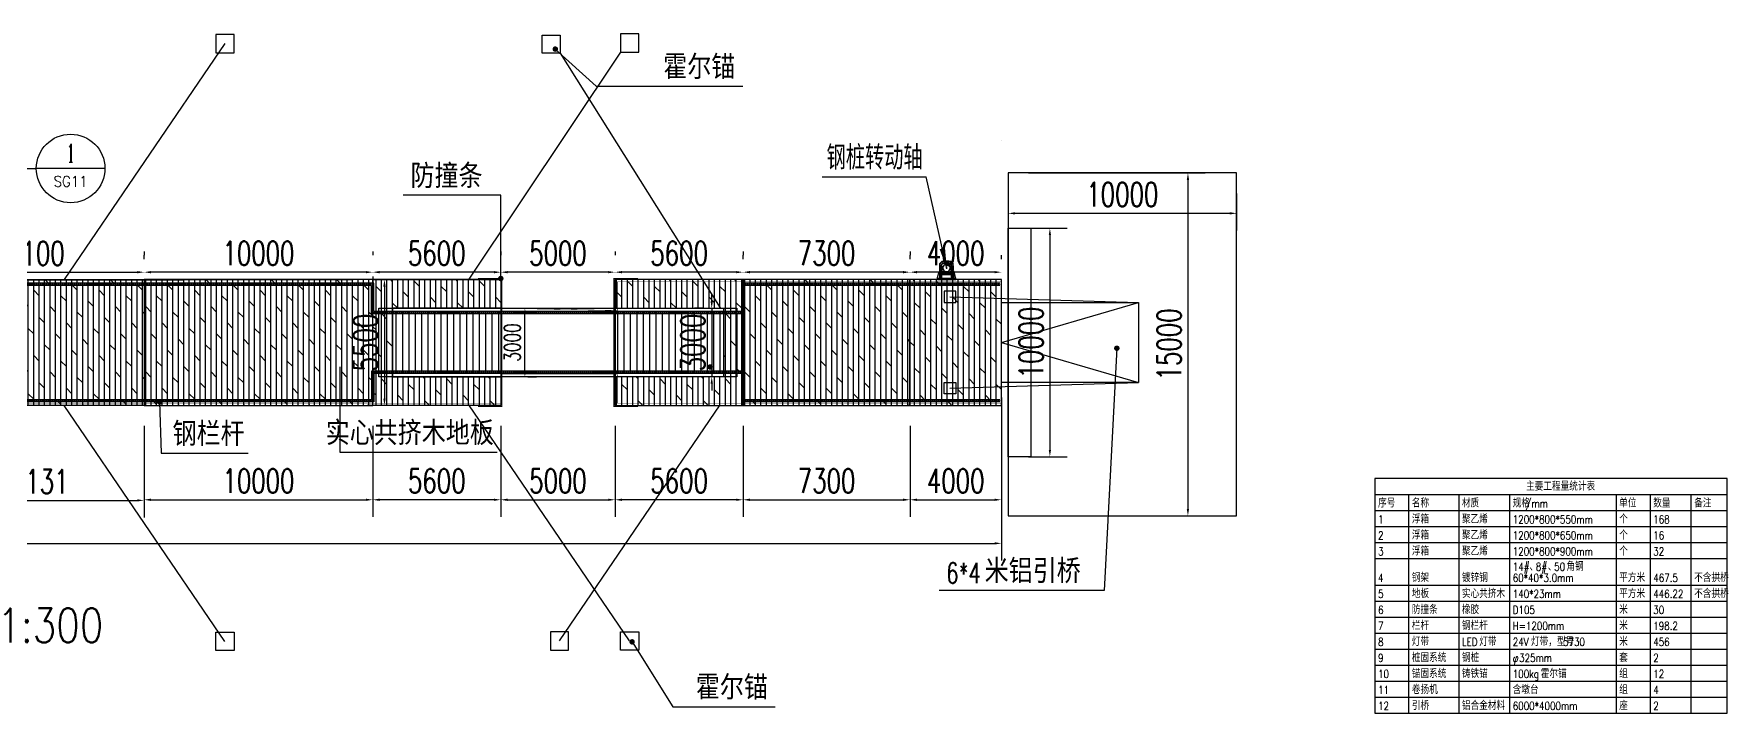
# Model space of a CAD drawing. Header units: millimetres. Extents: x -1471591 to 944464, y -468930 to 547002.
# Drawn here: x -921687 to -847620, y 97248 to 126961 of the extents above; entities that cross this region are included whole.
import ezdxf
from ezdxf.enums import TextEntityAlignment as Align

# ---------------------------------------------------------------- set-up
doc = ezdxf.new("R2010")
doc.units = ezdxf.units.MM
doc.header["$LTSCALE"] = 10
doc.header["$PDMODE"] = 35
for name, pattern in [('( Border )', [21, 6, -3, 6, -3, 0, -3]), ('-6_350_HOLE$0$DASH', [0.35, 0.25, -0.1]), ('CENTER2', [28.575, 19.05, -3.175, 3.175, -3.175]), ('DASHED2', [9.525, 6.35, -3.175])]:
    doc.linetypes.add(name, pattern=pattern)
for name, color, linetype in [('DIM_IDEN', 3, 'Continuous'), ('DIM_LEAD', 3, 'Continuous'), ('PUB_TAB', 7, 'Continuous'), ('PUB_TEXT', 7, 'Continuous'), ('W-_ANTICOLLISION防撞措施', 6, 'Continuous'), ('W-bridge approach引桥', 4, 'Continuous'), ('W-MOUNTING固定方式', 5, 'Continuous'), ('W-PLASTIC_RAILINGS塑木栏杆', 210, 'Continuous'), ('W-STEEL_FRAME钢架', 3, 'Continuous'), ('W-WOOD_FLOOR木地板', 30, 'Continuous')]:
    doc.layers.add(name, color=color, linetype=linetype)
doc.styles.add('_TCH_DIM', font='SIMPLEX.shx', dxfattribs={"bigfont": 'hztxt.shx'})
doc.styles.add('_TCH_LABEL', font='COMPLEX', dxfattribs={"bigfont": 'GBCBIG'})
doc.styles.get("Standard").update_dxf_attribs({"font": 'simplex.shx', "width": 0.8, "bigfont": 'hztxt.shx'})
doc.styles.add('STANDARD_T3', font='simplex.shx', dxfattribs={"width": 0.7, "bigfont": 'hztxt.shx'})
doc.dimstyles.new('W&&200', dxfattribs={"dimtxt": 700, "dimasz": 200, "dimexe": 500, "dimexo": 600, "dimgap": 200, "dimtad": 1, "dimdec": 0, "dimzin": 0, "dimdsep": 46, "dimtxsty": 'STANDARD_T3', "dimcen": 0.09, "dimclrd": 1, "dimclre": 1, "dimclrt": 7, "dimazin": 2, "dimtfac": 1, "dimtdec": 0, "dimtix": 1, "dimtmove": 2, "dimatfit": 3, "dimfxl": 0, "dimtolj": 1, "dimtzin": 0, "dimarcsym": 0})
doc.dimstyles.new('W&&300', dxfattribs={"dimtxt": 1050, "dimasz": 300, "dimexe": 750, "dimexo": 900, "dimgap": 300, "dimtad": 1, "dimdec": 0, "dimzin": 0, "dimdsep": 46, "dimtxsty": 'STANDARD_T3', "dimcen": 0.09, "dimclrd": 1, "dimclre": 1, "dimclrt": 7, "dimazin": 2, "dimtfac": 1, "dimtdec": 0, "dimtix": 1, "dimtmove": 2, "dimatfit": 3, "dimfxl": 0, "dimtolj": 1, "dimtzin": 0, "dimarcsym": 0})

# ---------------------------------------------------------------- blocks, each defined once
blk = doc.blocks.new('YQ')
at = {"layer": 'W-bridge approach引桥'}
for q in [(6000, 1750), (6000, -1750)]:
    blk.add_line((0, 0), q, dxfattribs=at)
blk.add_lwpolyline([(0, 1750), (6000, 1750), (6000, -1750), (0, -1750)], close=True, dxfattribs=at)
at = {"layer": 'W-MOUNTING固定方式'}
for p, q in [((-2250, 2000), (6000, 1750)), ((-2250, -2000), (6000, -1750))]:
    blk.add_line(p, q, dxfattribs=at)
for points in [[(-2000, 2250), (-2500, 2250), (-2500, 1750), (-2000, 1750)], [(-2000, -2250), (-2500, -2250), (-2500, -1750), (-2000, -1750)]]:
    blk.add_lwpolyline(points, close=True, dxfattribs=at)
blk = doc.blocks.new('*D30')
at = {"layer": 'Defpoints', "color": 0, "transparency": 16777216}
for p in [(-879363, 111960), (-974363, 110710), (-879363, 104674)]:
    blk.add_point(p, dxfattribs=at)
at = {"layer": 'W-STEEL_FRAME钢架', "color": 1, "lineweight": -2, "transparency": 16777216}
for p, q in [((-879363, 111060), (-879363, 103924)), ((-974363, 109810), (-974363, 103924)), ((-974063, 104674), (-879663, 104674))]:
    blk.add_line(p, q, dxfattribs=at)
at = {"layer": 'W-STEEL_FRAME钢架', "color": 1, "transparency": 16777216}
for points in [[(-974063, 104724), (-974063, 104624), (-974363, 104674)], [(-879663, 104724), (-879663, 104624), (-879363, 104674)]]:
    blk.add_solid(points, dxfattribs=at)
at = {"layer": 'W-STEEL_FRAME钢架', "color": 7, "transparency": 16777216, "insert": (-926863, 105499), "char_height": 1050, "attachment_point": 5, "style": 'STANDARD_T3'}
blk.add_mtext('\\A1;95000', dxfattribs=at)
blk = doc.blocks.new('*D1472')
at = {"layer": 'Defpoints', "color": 0, "transparency": 16777216}
for p in [(-901263, 116210), (-906351, 110710), (-901263, 110710)]:
    blk.add_point(p, dxfattribs=at)
at = {"layer": 'W-STEEL_FRAME钢架', "color": 1, "lineweight": -2, "transparency": 16777216}
for p, q in [((-902163, 116210), (-907101, 116210)), ((-906351, 115910), (-906351, 111010)), ((-902163, 110710), (-907101, 110710))]:
    blk.add_line(p, q, dxfattribs=at)
at = {"layer": 'W-STEEL_FRAME钢架', "color": 1, "transparency": 16777216}
for points in [[(-906401, 115910), (-906301, 115910), (-906351, 116210)], [(-906401, 111010), (-906301, 111010), (-906351, 110710)]]:
    blk.add_solid(points, dxfattribs=at)
at = {"layer": 'W-STEEL_FRAME钢架', "color": 7, "transparency": 16777216, "insert": (-907176, 113460), "char_height": 1050, "attachment_point": 5, "rotation": 90, "style": 'STANDARD_T3'}
blk.add_mtext('\\A1;5500', dxfattribs=at)
blk = doc.blocks.new('*D1473')
at = {"layer": 'Defpoints', "color": 0, "transparency": 16777216}
for p in [(-900680, 114960), (-900208, 114960), (-900680, 111960)]:
    blk.add_point(p, dxfattribs=at)
at = {"layer": 'W-STEEL_FRAME钢架', "color": 1, "lineweight": -2, "transparency": 16777216}
for p, q in [((-900080, 114960), (-899708, 114960)), ((-900208, 112160), (-900208, 114760)), ((-900080, 111960), (-899708, 111960))]:
    blk.add_line(p, q, dxfattribs=at)
at = {"layer": 'W-STEEL_FRAME钢架', "color": 1, "transparency": 16777216}
for points in [[(-900242, 114760), (-900175, 114760), (-900208, 114960)], [(-900242, 112160), (-900175, 112160), (-900208, 111960)]]:
    blk.add_solid(points, dxfattribs=at)
at = {"layer": 'W-STEEL_FRAME钢架', "color": 7, "transparency": 16777216, "insert": (-900758, 113460), "char_height": 700, "attachment_point": 5, "rotation": 90, "style": 'STANDARD_T3'}
blk.add_mtext('\\A1;3000', dxfattribs=at)
blk = doc.blocks.new('*U26')
at = {"layer": 'W-WOOD_FLOOR木地板'}
blk.add_line((0, 1350), (0, -1350), dxfattribs=at)
blk = doc.blocks.new('*U27')
at = {"color": 0, "linetype": 'ByBlock', "lineweight": -2}
for p in [(-4480, 0), (-4200, 0), (-3920, 0), (-3640, 0), (-3360, 0), (-3080, 0), (-2800, 0), (-2520, 0), (-2240, 0), (-1960, 0), (-1680, 0), (-1400, 0), (-1120, 0), (-840, 0), (-560, 0), (-280, 0), (0, 0)]:
    blk.add_blockref('*U26', p, dxfattribs=at)
blk = doc.blocks.new('*U28')
at = {"layer": 'W-WOOD_FLOOR木地板'}
blk.add_line((0, 1350), (0, -1350), dxfattribs=at)
blk = doc.blocks.new('*U29')
at = {"color": 0, "linetype": 'ByBlock', "lineweight": -2}
for p in [(-4480, 0), (-4200, 0), (-3920, 0), (-3640, 0), (-3360, 0), (-3080, 0), (-2800, 0), (-2520, 0), (-2240, 0), (-1960, 0), (-1680, 0), (-1400, 0), (-1120, 0), (-840, 0), (-560, 0), (-280, 0), (0, 0)]:
    blk.add_blockref('*U28', p, dxfattribs=at)
blk = doc.blocks.new('*D1481')
at = {"layer": 'Defpoints', "color": 0, "transparency": 16777216}
for p in [(-883363, 116537), (-883363, 116210), (-879363, 116210)]:
    blk.add_point(p, dxfattribs=at)
at = {"layer": 'W-STEEL_FRAME钢架', "color": 1, "lineweight": -2, "transparency": 16777216}
for p, q in [((-883363, 117110), (-883363, 117287)), ((-879363, 117110), (-879363, 117287)), ((-879663, 116537), (-883063, 116537))]:
    blk.add_line(p, q, dxfattribs=at)
at = {"layer": 'W-STEEL_FRAME钢架', "color": 1, "transparency": 16777216}
for points in [[(-883063, 116587), (-883063, 116487), (-883363, 116537)], [(-879663, 116587), (-879663, 116487), (-879363, 116537)]]:
    blk.add_solid(points, dxfattribs=at)
at = {"layer": 'W-STEEL_FRAME钢架', "color": 7, "transparency": 16777216, "insert": (-881363, 117362), "char_height": 1050, "attachment_point": 5, "style": 'STANDARD_T3'}
blk.add_mtext('\\A1;4000', dxfattribs=at)
blk = doc.blocks.new('*D1474')
at = {"layer": 'Defpoints', "color": 0, "transparency": 16777216}
for p in [(-896263, 116537), (-896263, 116537), (-890663, 116210)]:
    blk.add_point(p, dxfattribs=at)
at = {"layer": 'W-STEEL_FRAME钢架', "color": 1, "lineweight": -2, "transparency": 16777216}
for p, q in [((-896263, 117437), (-896263, 117287)), ((-890663, 117110), (-890663, 117287)), ((-890963, 116537), (-895963, 116537))]:
    blk.add_line(p, q, dxfattribs=at)
at = {"layer": 'W-STEEL_FRAME钢架', "color": 1, "transparency": 16777216}
for points in [[(-895963, 116587), (-895963, 116487), (-896263, 116537)], [(-890963, 116587), (-890963, 116487), (-890663, 116537)]]:
    blk.add_solid(points, dxfattribs=at)
at = {"layer": 'W-STEEL_FRAME钢架', "color": 7, "transparency": 16777216, "insert": (-893463, 117362), "char_height": 1050, "attachment_point": 5, "style": 'STANDARD_T3'}
blk.add_mtext('\\A1;5600', dxfattribs=at)
blk = doc.blocks.new('*D1475')
at = {"layer": 'Defpoints', "color": 0, "transparency": 16777216}
for p in [(-901263, 116537), (-901263, 116537), (-896263, 116537)]:
    blk.add_point(p, dxfattribs=at)
at = {"layer": 'W-STEEL_FRAME钢架', "color": 1, "lineweight": -2, "transparency": 16777216}
for p, q in [((-901263, 117437), (-901263, 117287)), ((-896263, 117437), (-896263, 117287)), ((-896563, 116537), (-900963, 116537))]:
    blk.add_line(p, q, dxfattribs=at)
at = {"layer": 'W-STEEL_FRAME钢架', "color": 1, "transparency": 16777216}
for points in [[(-900963, 116587), (-900963, 116487), (-901263, 116537)], [(-896563, 116587), (-896563, 116487), (-896263, 116537)]]:
    blk.add_solid(points, dxfattribs=at)
at = {"layer": 'W-STEEL_FRAME钢架', "color": 7, "transparency": 16777216, "insert": (-898763, 117362), "char_height": 1050, "attachment_point": 5, "style": 'STANDARD_T3'}
blk.add_mtext('\\A1;5000', dxfattribs=at)
blk = doc.blocks.new('*D1476')
at = {"layer": 'Defpoints', "color": 0, "transparency": 16777216}
for p in [(-906863, 116537), (-906863, 116537), (-901263, 116537)]:
    blk.add_point(p, dxfattribs=at)
at = {"layer": 'W-STEEL_FRAME钢架', "color": 1, "lineweight": -2, "transparency": 16777216}
for p, q in [((-906863, 117437), (-906863, 117287)), ((-901263, 117437), (-901263, 117287)), ((-901563, 116537), (-906563, 116537))]:
    blk.add_line(p, q, dxfattribs=at)
at = {"layer": 'W-STEEL_FRAME钢架', "color": 1, "transparency": 16777216}
for points in [[(-906563, 116587), (-906563, 116487), (-906863, 116537)], [(-901563, 116587), (-901563, 116487), (-901263, 116537)]]:
    blk.add_solid(points, dxfattribs=at)
at = {"layer": 'W-STEEL_FRAME钢架', "color": 7, "transparency": 16777216, "insert": (-904063, 117362), "char_height": 1050, "attachment_point": 5, "style": 'STANDARD_T3'}
blk.add_mtext('\\A1;5600', dxfattribs=at)
blk = doc.blocks.new('*D1468')
at = {"layer": 'Defpoints', "color": 0, "transparency": 16777216}
for p in [(-890663, 116537), (-890663, 116537), (-883363, 116537)]:
    blk.add_point(p, dxfattribs=at)
at = {"layer": 'W-STEEL_FRAME钢架', "color": 1, "lineweight": -2, "transparency": 16777216}
for p, q in [((-890663, 117437), (-890663, 117287)), ((-883363, 117437), (-883363, 117287)), ((-883663, 116537), (-890363, 116537))]:
    blk.add_line(p, q, dxfattribs=at)
at = {"layer": 'W-STEEL_FRAME钢架', "color": 1, "transparency": 16777216}
for points in [[(-890363, 116587), (-890363, 116487), (-890663, 116537)], [(-883663, 116587), (-883663, 116487), (-883363, 116537)]]:
    blk.add_solid(points, dxfattribs=at)
at = {"layer": 'W-STEEL_FRAME钢架', "color": 7, "transparency": 16777216, "insert": (-887013, 117362), "char_height": 1050, "attachment_point": 5, "style": 'STANDARD_T3'}
blk.add_mtext('\\A1;7300', dxfattribs=at)
blk = doc.blocks.new('*D35')
at = {"layer": 'Defpoints', "color": 0, "transparency": 16777216}
for p in [(-906863, 117252), (-916863, 116537), (-916863, 116537)]:
    blk.add_point(p, dxfattribs=at)
at = {"layer": 'W-STEEL_FRAME钢架', "color": 1, "lineweight": -2, "transparency": 16777216}
for p, q in [((-916863, 117437), (-916863, 117287)), ((-907163, 116537), (-916563, 116537)), ((-906863, 116352), (-906863, 115787))]:
    blk.add_line(p, q, dxfattribs=at)
at = {"layer": 'W-STEEL_FRAME钢架', "color": 1, "transparency": 16777216}
for points in [[(-916563, 116587), (-916563, 116487), (-916863, 116537)], [(-907163, 116587), (-907163, 116487), (-906863, 116537)]]:
    blk.add_solid(points, dxfattribs=at)
at = {"layer": 'W-STEEL_FRAME钢架', "color": 7, "transparency": 16777216, "insert": (-911863, 117362), "char_height": 1050, "attachment_point": 5, "style": 'STANDARD_T3'}
blk.add_mtext('\\A1;10000', dxfattribs=at)
blk = doc.blocks.new('*D1477')
at = {"layer": 'Defpoints', "color": 0, "transparency": 16777216}
for p in [(-891527, 114960), (-892036, 111960), (-891527, 111960)]:
    blk.add_point(p, dxfattribs=at)
at = {"layer": 'W-STEEL_FRAME钢架', "color": 1, "lineweight": -2, "transparency": 16777216}
for p, q in [((-892036, 115260), (-892036, 115560)), ((-892427, 114960), (-892786, 114960)), ((-892036, 114960), (-892036, 111960)), ((-892427, 111960), (-892786, 111960)), ((-892036, 111660), (-892036, 111360))]:
    blk.add_line(p, q, dxfattribs=at)
at = {"layer": 'W-STEEL_FRAME钢架', "color": 1, "transparency": 16777216}
for points in [[(-892086, 115260), (-891986, 115260), (-892036, 114960)], [(-892086, 111660), (-891986, 111660), (-892036, 111960)]]:
    blk.add_solid(points, dxfattribs=at)
at = {"layer": 'W-STEEL_FRAME钢架', "color": 7, "transparency": 16777216, "insert": (-892861, 113460), "char_height": 1050, "attachment_point": 5, "rotation": 90, "style": 'STANDARD_T3'}
blk.add_mtext('\\A1;3000', dxfattribs=at)
blk = doc.blocks.new('*D1471')
at = {"layer": 'Defpoints', "color": 0, "transparency": 16777216}
for p in [(-916863, 110661), (-906863, 110710), (-906863, 106581)]:
    blk.add_point(p, dxfattribs=at)
at = {"layer": 'W-STEEL_FRAME钢架', "color": 1, "lineweight": -2, "transparency": 16777216}
for p, q in [((-916863, 109761), (-916863, 105831)), ((-906863, 109810), (-906863, 105831)), ((-916563, 106581), (-907163, 106581))]:
    blk.add_line(p, q, dxfattribs=at)
at = {"layer": 'W-STEEL_FRAME钢架', "color": 1, "transparency": 16777216}
for points in [[(-916563, 106631), (-916563, 106531), (-916863, 106581)], [(-907163, 106631), (-907163, 106531), (-906863, 106581)]]:
    blk.add_solid(points, dxfattribs=at)
at = {"layer": 'W-STEEL_FRAME钢架', "color": 7, "transparency": 16777216, "insert": (-911863, 107406), "char_height": 1050, "attachment_point": 5, "style": 'STANDARD_T3'}
blk.add_mtext('\\A1;10000', dxfattribs=at)
blk = doc.blocks.new('*D1469')
at = {"layer": 'Defpoints', "color": 0, "transparency": 16777216}
for p in [(-890663, 110710), (-883363, 110710), (-883363, 106581)]:
    blk.add_point(p, dxfattribs=at)
at = {"layer": 'W-STEEL_FRAME钢架', "color": 1, "lineweight": -2, "transparency": 16777216}
for p, q in [((-890663, 109810), (-890663, 105831)), ((-883363, 109810), (-883363, 105831)), ((-890363, 106581), (-883663, 106581))]:
    blk.add_line(p, q, dxfattribs=at)
at = {"layer": 'W-STEEL_FRAME钢架', "color": 1, "transparency": 16777216}
for points in [[(-890363, 106631), (-890363, 106531), (-890663, 106581)], [(-883663, 106631), (-883663, 106531), (-883363, 106581)]]:
    blk.add_solid(points, dxfattribs=at)
at = {"layer": 'W-STEEL_FRAME钢架', "color": 7, "transparency": 16777216, "insert": (-887013, 107406), "char_height": 1050, "attachment_point": 5, "style": 'STANDARD_T3'}
blk.add_mtext('\\A1;7300', dxfattribs=at)
blk = doc.blocks.new('*D1470')
at = {"layer": 'Defpoints', "color": 0, "transparency": 16777216}
for p in [(-896263, 110710), (-890663, 110710), (-896263, 106581)]:
    blk.add_point(p, dxfattribs=at)
at = {"layer": 'W-STEEL_FRAME钢架', "color": 1, "lineweight": -2, "transparency": 16777216}
for p, q in [((-896263, 109810), (-896263, 105831)), ((-890663, 109810), (-890663, 105831)), ((-890963, 106581), (-895963, 106581))]:
    blk.add_line(p, q, dxfattribs=at)
at = {"layer": 'W-STEEL_FRAME钢架', "color": 1, "transparency": 16777216}
for points in [[(-895963, 106631), (-895963, 106531), (-896263, 106581)], [(-890963, 106631), (-890963, 106531), (-890663, 106581)]]:
    blk.add_solid(points, dxfattribs=at)
at = {"layer": 'W-STEEL_FRAME钢架', "color": 7, "transparency": 16777216, "insert": (-893463, 107406), "char_height": 1050, "attachment_point": 5, "style": 'STANDARD_T3'}
blk.add_mtext('\\A1;5600', dxfattribs=at)
blk = doc.blocks.new('*D1480')
at = {"layer": 'Defpoints', "color": 0, "transparency": 16777216}
for p in [(-906863, 110710), (-901263, 110710), (-906863, 106581)]:
    blk.add_point(p, dxfattribs=at)
at = {"layer": 'W-STEEL_FRAME钢架', "color": 1, "lineweight": -2, "transparency": 16777216}
for p, q in [((-906863, 109810), (-906863, 105831)), ((-901263, 109810), (-901263, 105831)), ((-901563, 106581), (-906563, 106581))]:
    blk.add_line(p, q, dxfattribs=at)
at = {"layer": 'W-STEEL_FRAME钢架', "color": 1, "transparency": 16777216}
for points in [[(-906563, 106631), (-906563, 106531), (-906863, 106581)], [(-901563, 106631), (-901563, 106531), (-901263, 106581)]]:
    blk.add_solid(points, dxfattribs=at)
at = {"layer": 'W-STEEL_FRAME钢架', "color": 7, "transparency": 16777216, "insert": (-904063, 107406), "char_height": 1050, "attachment_point": 5, "style": 'STANDARD_T3'}
blk.add_mtext('\\A1;5600', dxfattribs=at)
blk = doc.blocks.new('*D1478')
at = {"layer": 'Defpoints', "color": 0, "transparency": 16777216}
for p in [(-901263, 110710), (-896263, 110710), (-896263, 106581)]:
    blk.add_point(p, dxfattribs=at)
at = {"layer": 'W-STEEL_FRAME钢架', "color": 1, "lineweight": -2, "transparency": 16777216}
for p, q in [((-901263, 109810), (-901263, 105831)), ((-896263, 109810), (-896263, 105831)), ((-900963, 106581), (-896563, 106581))]:
    blk.add_line(p, q, dxfattribs=at)
at = {"layer": 'W-STEEL_FRAME钢架', "color": 1, "transparency": 16777216}
for points in [[(-900963, 106631), (-900963, 106531), (-901263, 106581)], [(-896563, 106631), (-896563, 106531), (-896263, 106581)]]:
    blk.add_solid(points, dxfattribs=at)
at = {"layer": 'W-STEEL_FRAME钢架', "color": 7, "transparency": 16777216, "insert": (-898763, 107406), "char_height": 1050, "attachment_point": 5, "style": 'STANDARD_T3'}
blk.add_mtext('\\A1;5000', dxfattribs=at)
blk = doc.blocks.new('*D1479')
at = {"layer": 'Defpoints', "color": 0, "transparency": 16777216}
for p in [(-883363, 110710), (-879363, 110710), (-879363, 106581)]:
    blk.add_point(p, dxfattribs=at)
at = {"layer": 'W-STEEL_FRAME钢架', "color": 1, "lineweight": -2, "transparency": 16777216}
for p, q in [((-883363, 109810), (-883363, 105831)), ((-879363, 109810), (-879363, 105831)), ((-883063, 106581), (-879663, 106581))]:
    blk.add_line(p, q, dxfattribs=at)
at = {"layer": 'W-STEEL_FRAME钢架', "color": 1, "transparency": 16777216}
for points in [[(-883063, 106631), (-883063, 106531), (-883363, 106581)], [(-879663, 106631), (-879663, 106531), (-879363, 106581)]]:
    blk.add_solid(points, dxfattribs=at)
at = {"layer": 'W-STEEL_FRAME钢架', "color": 7, "transparency": 16777216, "insert": (-881363, 107406), "char_height": 1050, "attachment_point": 5, "style": 'STANDARD_T3'}
blk.add_mtext('\\A1;4000', dxfattribs=at)
blk = doc.blocks.new('*D809')
at = {"color": 1, "lineweight": -2, "transparency": 16777216}
for p, q in [((-879074, 119976), (-879074, 118360)), ((-869074, 119976), (-869074, 118360)), ((-869374, 119110), (-878774, 119110))]:
    blk.add_line(p, q, dxfattribs=at)
at = {"color": 1, "transparency": 16777216}
for points in [[(-878774, 119160), (-878774, 119060), (-879074, 119110)], [(-869374, 119160), (-869374, 119060), (-869074, 119110)]]:
    blk.add_solid(points, dxfattribs=at)
at = {"layer": 'Defpoints', "color": 0, "transparency": 16777216}
for p in [(-879074, 120876), (-869074, 120876), (-879074, 119110)]:
    blk.add_point(p, dxfattribs=at)
at = {"color": 7, "transparency": 16777216, "insert": (-874074, 119935), "char_height": 1050, "attachment_point": 5, "style": 'STANDARD_T3'}
blk.add_mtext('\\A1;10000', dxfattribs=at)
blk = doc.blocks.new('*D1482')
at = {"color": 1, "lineweight": -2, "transparency": 16777216}
for p, q in [((-878174, 120876), (-870456, 120876)), ((-871206, 120576), (-871206, 106176)), ((-878174, 105876), (-870456, 105876))]:
    blk.add_line(p, q, dxfattribs=at)
at = {"color": 1, "transparency": 16777216}
for points in [[(-871256, 120576), (-871156, 120576), (-871206, 120876)], [(-871256, 106176), (-871156, 106176), (-871206, 105876)]]:
    blk.add_solid(points, dxfattribs=at)
at = {"layer": 'Defpoints', "color": 0, "transparency": 16777216}
for p in [(-879074, 120876), (-879074, 105876), (-871206, 105876)]:
    blk.add_point(p, dxfattribs=at)
at = {"color": 7, "transparency": 16777216, "insert": (-872031, 113376), "char_height": 1050, "attachment_point": 5, "rotation": 90, "style": 'STANDARD_T3'}
blk.add_mtext('\\A1;15000', dxfattribs=at)
blk = doc.blocks.new('*D810')
at = {"layer": 'Defpoints', "color": 0, "transparency": 16777216}
for p in [(-879074, 118460), (-879074, 108460), (-877244, 108460)]:
    blk.add_point(p, dxfattribs=at)
at = {"layer": 'W-STEEL_FRAME钢架', "color": 1, "lineweight": -2, "transparency": 16777216}
for p, q in [((-878174, 118460), (-876494, 118460)), ((-877244, 118160), (-877244, 108760)), ((-878174, 108460), (-876494, 108460))]:
    blk.add_line(p, q, dxfattribs=at)
at = {"layer": 'W-STEEL_FRAME钢架', "color": 1, "transparency": 16777216}
for points in [[(-877294, 118160), (-877194, 118160), (-877244, 118460)], [(-877294, 108760), (-877194, 108760), (-877244, 108460)]]:
    blk.add_solid(points, dxfattribs=at)
at = {"layer": 'W-STEEL_FRAME钢架', "color": 7, "transparency": 16777216, "insert": (-878069, 113460), "char_height": 1050, "attachment_point": 5, "rotation": 90, "style": 'STANDARD_T3'}
blk.add_mtext('\\A1;10000', dxfattribs=at)
blk = doc.blocks.new('*U1963')
blk.add_lwpolyline([(-12, 0), (-12, 2.5), (12, 2.5), (12, 0)], close=True)
blk = doc.blocks.new('*U1964')
at = {"color": 8, "linetype": 'Continuous', "lineweight": 15}
for p, q in [((-1, 2), (-2, 1)), ((0, 1), (0, -1)), ((-1, -2), (-2, -1))]:
    blk.add_line(p, q, dxfattribs=at)
at = {"color": 7, "linetype": 'Continuous', "lineweight": 15}
for p, q in [((16, 1), (0, 1)), ((0, 0), (19, 0)), ((16, 1), (16, 0)), ((19, -1), (19, 0)), ((0, -1), (19, -1))]:
    blk.add_line(p, q, dxfattribs=at)
for centre, radius, start, end in [((-3, 0), 2.9, 41.31782, 318.68218), ((-3, 0), 1.45, 41.31782, 318.68218), ((0, 3), 2.82, 221.31782, 270), ((0, -3), 2.82, 90, 138.68218), ((0, 3), 1.37, 221.31782, 270), ((0, -3), 1.37, 90, 138.68218)]:
    blk.add_arc(centre, radius, start, end, dxfattribs=at)
blk = doc.blocks.new('无头销轴_B型_D12X150')
at = {"color": 0}
for p, q in [((-72, 6), (-72, -6)), ((72, 6), (72, -6))]:
    blk.add_line(p, q, dxfattribs=at)
blk.add_lwpolyline([(-75, 4), (-75, -4), (-72, -6), (72, -6), (75, -4), (75, 4), (72, 6), (-72, 6)], close=True, dxfattribs=at)
for centre in [(-70, 0), (70, 0)]:
    blk.add_circle(centre, 1.6, dxfattribs=at)
blk = doc.blocks.new('A$C1EDE4923')
at = {"color": 3, "linetype": 'CENTER2', "ltscale": 0.5}
for p, q in [((-284, 80), (-260, 80)), ((-272, 68), (-272, 92)), ((-235, 120), (-254, 120)), ((-146, 120), (-127, 120)), ((-97, 80), (-121, 80)), ((-109, 68), (-109, 92))]:
    blk.add_line(p, q, dxfattribs=at)
at = {"linetype": 'DASHED2'}
for p, q in [((-240, 126), (-249, 126)), ((-240, 113), (-249, 113)), ((-235, 126), (-145, 126)), ((-235, 113), (-145, 113)), ((-141, 126), (-132, 126)), ((-141, 113), (-132, 113))]:
    blk.add_line(p, q, dxfattribs=at)
at = {"color": 3, "linetype": 'CENTER2'}
blk.add_line((-241, 120), (-140, 120), dxfattribs=at)
for p, q in [((-232, 80), (-232, 160)), ((-148, 80), (-148, 160))]:
    blk.add_line(p, q)
for points in [[(-94, 40), (-94, 120), (-287, 120), (-287, 40)], [(-249, 142), (-240, 142), (-240, 40), (-249, 40)], [(-232, 160), (-148, 160), (-145, 157), (-145, 83), (-148, 80), (-232, 80), (-235, 83), (-235, 157)], [(-132, 142), (-141, 142), (-141, 40), (-132, 40)]]:
    blk.add_lwpolyline(points, close=True)
for centre in [(-272, 80), (-109, 80)]:
    blk.add_circle(centre, 7)
at = {"xscale": -1}
for name, p, rotation in [('无头销轴_B型_D12X150', (-190, 120), 180), ('*U1964', (-260, 114), 270), ('*U1963', (-249, 120), 90), ('*U1963', (-237, 120), 90)]:
    blk.add_blockref(name, p, dxfattribs=dict(at, rotation=rotation))
for name, p, rotation in [('*U1963', (-143, 120), 270), ('*U1963', (-132, 120), 270), ('*U1964', (-121, 114), 90)]:
    blk.add_blockref(name, p, dxfattribs=dict(rotation=rotation))
blk = doc.blocks.new('$matou$00000105')
for p, q in [((-293, -299, 0), (-293, 301, 0)), ((-192, 401, 0), (-293, 301, 0)), ((-213, -232, 0), (-213, 268, 0)), ((192, 401, 0), (-192, 401, 0)), ((159, 321, 0), (-159, 321, 0)), ((-30, 109, 0), (30, 109, 0)), ((-30, 109, 0), (30, 109, 0)), ((0, 139, 0), (0, 79, 0)), ((0, 139, 0), (0, 79, 0)), ((192, 401, 0), (292, 301, 0)), ((212, -299, 0), (212, 268, 0)), ((292, -299, 0), (292, 301, 0)), ((-221, -41, 0), (-308, -41, 0)), ((-262, -85, 0), (-262, -137, 0)), ((-262, -257, 0), (-262, -205, 0)), ((-244, -137, 0), (-244, -85, 0)), ((-244, -205, 0), (-244, -257, 0)), ((-221, -41, 0), (-221, -351, 0)), ((220, -41, 0), (220, -351, 0)), ((220, -41, 0), (307, -41, 0)), ((243, -137, 0), (243, -85, 0)), ((243, -205, 0), (243, -257, 0)), ((261, -85, 0), (261, -137, 0)), ((261, -257, 0), (261, -205, 0)), ((307, -41, 0), (307, -351, 0))]:
    blk.add_line(p, q)
at = {"lineweight": 5}
for p, q in [((-293, 301, 0), (-213, 268, 0)), ((-213, 268, 0), (-159, 321, 0)), ((-192, 401, 0), (-159, 321, 0)), ((192, 401, 0), (159, 321, 0)), ((212, 268, 0), (159, 321, 0)), ((292, 301, 0), (212, 268, 0)), ((-213, -299, 0), (-293, -299, 0)), ((-213, -299, 0), (-213, -41, 0)), ((212, -104, 0), (-213, -104, 0)), ((-213, -184, 0), (212, -184, 0)), ((212, -299, 0), (292, -299, 0))]:
    blk.add_line(p, q, dxfattribs=at)
at = {"linetype": 'CENTER2'}
for p, q in [((-288, -299, 0), (-288, 299, 0)), ((-190, 396, 0), (-288, 299, 0)), ((-218, -299, 0), (-218, 270, 0)), ((-218, 270, 0), (-161, 326, 0)), ((190, 396, 0), (-190, 396, 0)), ((161, 326, 0), (-161, 326, 0)), ((217, 270, 0), (161, 326, 0)), ((190, 396, 0), (287, 299, 0)), ((217, -299, 0), (217, 270, 0)), ((287, -299, 0), (287, 299, 0)), ((-268, -112, 0), (-237, -112, 0)), ((-268, -230, 0), (-237, -230, 0)), ((-253, -151, 0), (-253, -71, 0)), ((-253, -191, 0), (-253, -271, 0)), ((212, -109, 0), (-213, -109, 0)), ((-213, -179, 0), (212, -179, 0)), ((268, -112, 0), (237, -112, 0)), ((268, -230, 0), (237, -230, 0)), ((252, -151, 0), (252, -71, 0)), ((252, -191, 0), (252, -271, 0))]:
    blk.add_line(p, q, dxfattribs=at)
at = {"linetype": '( Border )'}
for p, q in [((-302, -41, 0), (-302, -351, 0)), ((301, -41, 0), (301, -351, 0))]:
    blk.add_line(p, q, dxfattribs=at)
at = {"elevation": 0}
for points in [[(-400, -351), (400, -351), (400, -401), (-400, -401)], [(-308, -41), (-221, -41), (-221, -351), (-308, -351)], [(-213, -4), (-203, -4), (-113, -94), (-113, -104), (-213, -104)], [(212, -4), (202, -4), (112, -94), (112, -104), (212, -104)]]:
    blk.add_lwpolyline(points, close=True, dxfattribs=at)
for points in [[(-398, -351), (-397, -314), (-328, -41), (-308, -41), (-308, -351)], [(398, -351), (397, -314), (328, -41), (307, -41), (307, -351)]]:
    blk.add_lwpolyline(points, dxfattribs=at)
for centre, radius in [((0, 109, 0), 162), ((0, 109, 0), 162), ((-253, -112, 0), 9), ((-253, -230, 0), 9), ((252, -112, 0), 9), ((252, -230, 0), 9)]:
    blk.add_circle(centre, radius)
at = {"lineweight": 5}
blk.add_circle((0, 109, 0), 162, dxfattribs=at)
for centre, start, end in [((-253, -85, 0), 0, 180), ((-253, -137, 0), 180, 0), ((-253, -205, 0), 0, 180), ((-253, -257, 0), 180, 0), ((252, -85, 0), 0, 180), ((252, -137, 0), 180, 0), ((252, -205, 0), 0, 180), ((252, -257, 0), 180, 0)]:
    blk.add_arc(centre, 9, start, end)
at = {"lineweight": 5, "extrusion": (0, 0, -1), "xscale": -1, "zscale": -1, "rotation": 90}
blk.add_blockref('A$C1EDE4923', (332, -82, 0), dxfattribs=at)
at = {"lineweight": 5, "extrusion": (0, 0, -1), "zscale": -1}
for p, rotation in [((-190, 441, 0), 180), ((-332, -82, 0), 270)]:
    blk.add_blockref('A$C1EDE4923', p, dxfattribs=dict(at, rotation=rotation))
at = {"lineweight": 5, "extrusion": (0, 0, -1), "xscale": -1, "zscale": -1}
blk.add_blockref('A$C1EDE4923', (-190, -224, 0), dxfattribs=at)
blk = doc.blocks.new('*D1757')
at = {"color": 1, "lineweight": -2, "transparency": 16777216}
for p, q in [((-926963, 117110), (-926963, 117286)), ((-916863, 117108), (-916863, 117285)), ((-926663, 116536), (-917163, 116535))]:
    blk.add_line(p, q, dxfattribs=at)
at = {"color": 1, "transparency": 16777216}
for points in [[(-926663, 116586), (-926663, 116486), (-926963, 116536)], [(-917163, 116585), (-917163, 116485), (-916863, 116535)]]:
    blk.add_solid(points, dxfattribs=at)
at = {"layer": 'Defpoints', "color": 0, "transparency": 16777216}
for p in [(-916863, 116535), (-926963, 116210), (-916863, 116208)]:
    blk.add_point(p, dxfattribs=at)
at = {"color": 7, "transparency": 16777216, "insert": (-921913, 117361), "char_height": 1050, "attachment_point": 5, "rotation": 359.99461, "style": 'STANDARD_T3'}
blk.add_mtext('\\A1;10100', dxfattribs=at)
blk = doc.blocks.new('*D1759')
at = {"color": 1, "lineweight": -2, "transparency": 16777216}
for p, q in [((-925995, 109810), (-925995, 105805)), ((-916864, 109810), (-916864, 105804)), ((-925695, 106555), (-917164, 106554))]:
    blk.add_line(p, q, dxfattribs=at)
at = {"color": 1, "transparency": 16777216}
for points in [[(-925695, 106605), (-925695, 106505), (-925995, 106555)], [(-917164, 106604), (-917164, 106504), (-916864, 106554)]]:
    blk.add_solid(points, dxfattribs=at)
at = {"layer": 'Defpoints', "color": 0, "transparency": 16777216}
for p in [(-925994, 110710), (-916863, 110710), (-916864, 106554)]:
    blk.add_point(p, dxfattribs=at)
at = {"color": 7, "transparency": 16777216, "insert": (-921429, 107380), "char_height": 1050, "attachment_point": 5, "rotation": 359.99461, "style": 'STANDARD_T3'}
blk.add_mtext('\\A1;9131', dxfattribs=at)

msp = doc.modelspace()

# ---------------------------------------------------------------- hatches: boundary and pattern name
at = {"layer": 'W-WOOD_FLOOR木地板'}
h = msp.add_hatch(dxfattribs=at)
h.set_pattern_fill('DOLMIT', color=5, scale=300, angle=90)
h.set_pattern_definition([(90, (-1556289.34, 1515188.7), (-238.122618, 7e-07), []), (135, (-1556289.34, 1515188.7), (-476.2449, -476.2449), [336.7564, -673.512])])
h.paths.add_polyline_path([(-916863.4, 110710), (-925994.4, 110710), (-926963.4, 116210), (-916863.4, 116210)])
h = msp.add_hatch(dxfattribs=at)
h.set_pattern_fill('DOLMIT', color=256, scale=300, angle=90)
h.set_pattern_definition([(90, (-1526389.34, 1515188.7), (-238.122618, 7e-07), []), (135, (-1526389.34, 1515188.7), (-476.2449, -476.2449), [336.7564, -673.512])])
h.paths.add_polyline_path([(-906863.4, 116210), (-916863.4, 116210), (-916863.4, 110710), (-906863.4, 110710)])
h = msp.add_hatch(dxfattribs=at)
h.set_pattern_fill('DOLMIT', color=256, scale=300, angle=90)
h.set_pattern_definition([(90, (-980063.44, 114959.99), (-238.1226, 7e-07), []), (135, (-980063.44, 114960), (-476.245, -476.245), [336.756, -673.512])])
h.paths.add_polyline_path([(-901263.4, 116210), (-901263.4, 114960), (-905999.6, 114960), (-905999.6, 111960), (-901263.4, 111960), (-901263.4, 110710), (-906863.4, 110710), (-906863.4, 116210)])
h = msp.add_hatch(dxfattribs=at)
h.set_pattern_fill('DOLMIT', color=256, scale=300, angle=90)
h.set_pattern_definition([(90, (-982163.44, 114959.99), (-238.1226, 7e-07), []), (135, (-982163.44, 114960), (-476.245, -476.245), [336.7564, -673.512])])
h.paths.add_polyline_path([(-896263.4, 116210), (-896263.4, 114960), (-891527.3, 114960), (-891527.3, 111960), (-896263.4, 111960), (-896263.4, 110710), (-890663.4, 110710), (-890663.4, 116210)])
h = msp.add_hatch(dxfattribs=at)
h.set_pattern_fill('DOLMIT', color=256, scale=300, angle=90)
h.set_pattern_definition([(90, (-1500189.34, 1515188.7), (-238.122618, 7e-07), []), (135, (-1500189.34, 1515188.7), (-476.2449, -476.2449), [336.7564, -673.512])])
h.paths.add_polyline_path([(-883363.4, 116210), (-890663.4, 116210), (-890663.4, 110710), (-883363.4, 110710)])
h = msp.add_hatch(dxfattribs=at)
h.set_pattern_fill('DOLMIT', color=256, scale=300, angle=90)
h.set_pattern_definition([(90, (-974363.44, 114959.99), (-238.1226, 7e-07), []), (135, (-974363.44, 114960), (-476.245, -476.245), [336.7564, -673.512])])
h.paths.add_polyline_path([(-879363.4, 116210), (-883363.4, 116210), (-883363.4, 110710), (-879363.4, 110710)])

# ---------------------------------------------------------------- linework, layer by layer
for points in [[(-879074.4, 105875.7), (-869074, 105875.7), (-869074, 120875.7), (-879074.4, 120875.7)], [(-878074.4, 108459.9), (-879074.4, 108459.9), (-879074.4, 118460.1), (-878074.4, 118460.1)]]:
    msp.add_lwpolyline(points, close=True)
at = {"const_width": 20}
for points in [[(-974363.4, 116110), (-957563.4, 116110), (-957563.4, 114860), (-952363.4, 114860), (-952363.4, 116110), (-901263.4, 116210), (-901263.4, 114960), (-896163.4, 114860), (-896163.4, 116110), (-879363.4, 116110)], [(-879363.4, 116010), (-890663.4, 116010), (-890663.4, 114760), (-906863.4, 114760), (-906863.4, 116010), (-946863.4, 116010), (-946863.4, 114760), (-963063.4, 114760), (-963063.4, 116010), (-974363.4, 116010)], [(-879363.4, 110910), (-890663.4, 110910), (-890663.4, 112160), (-906863.4, 112160), (-906863.4, 110910), (-946863.4, 110910), (-946863.4, 112160), (-963063.4, 112160), (-963063.4, 110910), (-974363.4, 110910)], [(-974363.4, 110810), (-957563.4, 110810), (-957563.4, 112060), (-952363.4, 112060), (-952363.4, 110810), (-901263.4, 110810), (-901263.4, 112060), (-896163.4, 112060), (-896163.4, 110810), (-879363.4, 110810)]]:
    msp.add_lwpolyline(points, dxfattribs=at)
at = {"layer": 'DIM_IDEN'}
for p in [(-926847.5, 121073.5), (-918579.5, 121073.5)]:
    msp.add_line(p, (-921579.5, 121073.5), dxfattribs=at)
msp.add_circle((-920079.5, 121073.5), 1500, dxfattribs=at)
at = {"layer": 'DIM_LEAD'}
for p, q in [((-898879.3, 126294.9), (-897089.4, 124669)), ((-897089.4, 124669), (-890681.2, 124669)), ((-887206.7, 120708.3), (-882652.7, 120708.3)), ((-881752, 116691.8), (-882652.7, 120708.3)), ((-901263.4, 119900.4), (-905526.3, 119900.4)), ((-901263.4, 116260), (-901263.4, 119900.4)), ((-874315.5, 113209.6), (-874864.5, 102618.6)), ((-908305.3, 112390.7), (-908304.8, 108656.4)), ((-916188.6, 110860), (-916113.4, 108616.2)), ((-916113.4, 108616.2), (-912319.3, 108616.2)), ((-908304.8, 108656.4), (-901419.7, 108656.4)), ((-874864.5, 102618.6), (-882092.8, 102618.6)), ((-895520.5, 100366.3), (-893730.5, 97529.9)), ((-893730.5, 97529.9), (-889256.4, 97529.9))]:
    msp.add_line(p, q, dxfattribs=at)
at = {"layer": 'DIM_LEAD', "const_width": 120}
for points in [[(-898923.7, 126335.2, -1), (-898834.9, 126254.6, -1)], [(-901263.4, 116200, 1), (-901263.4, 116320, 1)], [(-874312.4, 113269.5, 1), (-874318.6, 113149.6, 1)], [(-892105.3, 112450.7, 1), (-892105.3, 112330.7, 1)], [(-916190.6, 110920, 1), (-916186.6, 110800, 1)], [(-895552.5, 100417.1, -1), (-895488.4, 100315.6, -1)]]:
    msp.add_lwpolyline(points, format="xyb", close=True, dxfattribs=at)
at = {"layer": 'DIM_LEAD'}
msp.add_lwpolyline([(-881752, 116691.8, 0, 240, 0), (-881948.9, 117570, 0, 0, 0)], format="xyseb", dxfattribs=at)
at = {"layer": 'PUB_TAB'}
msp.add_lwpolyline([(-863029.5, 97248.1), (-847619.7, 97248.1), (-847619.7, 107508.4), (-863029.5, 107508.4)], close=True, dxfattribs=at)
for points in [[(-863029.5, 106808.4), (-847619.7, 106808.4)], [(-861552.4, 106808.4), (-861552.4, 97248.1)], [(-859361, 106808.4), (-859361, 97248.1)], [(-857139.1, 106808.4), (-857139.1, 97248.1)], [(-852480.3, 106808.4), (-852480.3, 97248.1)], [(-850992.5, 106808.4), (-850992.5, 97248.1)], [(-849201.3, 106808.4), (-849201.3, 97248.1)], [(-863029.5, 106108.4), (-847619.7, 106108.4)], [(-863029.5, 105408.4), (-847619.7, 105408.4)], [(-863029.5, 104708.4), (-847619.7, 104708.4)], [(-863029.5, 104008.4), (-847619.7, 104008.4)], [(-863029.5, 102848.1), (-847619.7, 102848.1)], [(-863029.5, 102148.1), (-847619.7, 102148.1)], [(-863029.5, 101448.1), (-847619.7, 101448.1)], [(-863029.5, 100748.1), (-847619.7, 100748.1)], [(-863029.5, 100048.1), (-847619.7, 100048.1)], [(-863029.5, 99348.1), (-847619.7, 99348.1)], [(-863029.5, 98648.1), (-847619.7, 98648.1)], [(-863029.5, 97948.1), (-847619.7, 97948.1)]]:
    msp.add_lwpolyline(points, dxfattribs=at)
at = {"layer": 'W-_ANTICOLLISION防撞措施', "const_width": 50}
for points in [[(-902263.4, 116260), (-901213.4, 116260), (-901213.4, 110660), (-902263.4, 110660)], [(-895263.4, 116260), (-896313.4, 116260), (-896313.4, 110660), (-895263.4, 110660)]]:
    msp.add_lwpolyline(points, dxfattribs=at)
at = {"layer": 'W-MOUNTING固定方式'}
for p, q in [((-913331.7, 126537.2), (-920363.4, 116210)), ((-896031.7, 126161.3), (-902663.4, 116234.2)), ((-898659.6, 126110.4), (-891663.4, 114984.2)), ((-913331.7, 100382.8), (-920363.4, 110710)), ((-895631.7, 100407), (-902663.4, 110734.2)), ((-898695.2, 100407), (-891663.4, 110734.2))]:
    msp.add_line(p, q, dxfattribs=at)
for points in [[(-913731.7, 126937.2), (-913731.7, 126137.2), (-912931.7, 126137.2), (-912931.7, 126937.2)], [(-898659.6, 126910.4), (-898659.6, 126110.4), (-899459.6, 126110.4), (-899459.6, 126910.4)], [(-896031.7, 126961.3), (-896031.7, 126161.3), (-895231.7, 126161.3), (-895231.7, 126961.3)], [(-913731.7, 99982.8), (-913731.7, 100782.8), (-912931.7, 100782.8), (-912931.7, 99982.8)], [(-898295.2, 100007), (-898295.2, 100807), (-899095.2, 100807), (-899095.2, 100007)], [(-896031.7, 100007), (-896031.7, 100807), (-895231.7, 100807), (-895231.7, 100007)]]:
    msp.add_lwpolyline(points, close=True, dxfattribs=at)
at = {"layer": 'W-PLASTIC_RAILINGS塑木栏杆'}
msp.add_lwpolyline([(-879363.4, 122291.9), (-879363.4, 122291.9)], close=True, dxfattribs=at)
for points in [[(-879437.5, 116060), (-890713.4, 116060), (-890713.4, 114810), (-906813.4, 114810), (-906813.4, 116060), (-926455, 116060)], [(-879437.5, 115960), (-890613.4, 115960), (-890613.4, 114710), (-906913.4, 114710), (-906913.4, 115960), (-926455, 115960)], [(-879437.5, 110960), (-890624, 110960), (-890624, 112210), (-906913.4, 112210), (-906913.4, 110960), (-926693.1, 110960)], [(-879437.5, 110860), (-890710.1, 110860), (-890710.1, 112110), (-906813.4, 112110), (-906813.4, 110860), (-926693.1, 110860)]]:
    msp.add_lwpolyline(points, dxfattribs=at)
at = {"layer": 'W-PLASTIC_RAILINGS塑木栏杆', "linetype": '-6_350_HOLE$0$DASH'}
for points in [[(-879437.5, 116010), (-890663.4, 116010), (-890663.4, 114760), (-906863.4, 114760), (-906863.4, 116010), (-926455, 116010)], [(-879437.5, 110910), (-890663.4, 110910), (-890663.4, 112160), (-906863.4, 112160), (-906863.4, 110910), (-926693.1, 110910)]]:
    msp.add_lwpolyline(points, dxfattribs=at)
at = {"layer": 'W-STEEL_FRAME钢架'}
for points in [[(-906863.4, 116210), (-901263.4, 116210), (-901263.4, 110710), (-906863.4, 110710)], [(-890663.4, 116210), (-896263.4, 116210), (-896263.4, 110710), (-890663.4, 110710)], [(-906601.7, 114960), (-890942.1, 114960), (-890942.1, 111960), (-906601.7, 111960)]]:
    msp.add_lwpolyline(points, close=True, dxfattribs=at)
at = {"layer": 'W-WOOD_FLOOR木地板', "color": 5}
msp.add_lwpolyline([(-916863.4, 110710), (-925994.4, 110710), (-926963.4, 116210), (-916863.4, 116210)], close=True, dxfattribs=at)
msp.add_lwpolyline([(-916863.4, 110710), (-925994.4, 110710), (-926963.4, 116210), (-916863.4, 116210)], close=True, dxfattribs=at)
at = {"layer": 'W-WOOD_FLOOR木地板'}
for points in [[(-906863.4, 116210), (-916863.4, 116210), (-916863.4, 110710), (-906863.4, 110710)], [(-906863.4, 116210), (-916863.4, 116210), (-916863.4, 110710), (-906863.4, 110710)], [(-901263.4, 116210), (-901263.4, 114960), (-905999.6, 114960), (-905999.6, 111960), (-901263.4, 111960), (-901263.4, 110710), (-906863.4, 110710), (-906863.4, 116210)], [(-896263.4, 116210), (-896263.4, 114960), (-891527.3, 114960), (-891527.3, 111960), (-896263.4, 111960), (-896263.4, 110710), (-890663.4, 110710), (-890663.4, 116210)], [(-883363.4, 116210), (-890663.4, 116210), (-890663.4, 110710), (-883363.4, 110710)], [(-883363.4, 116210), (-890663.4, 116210), (-890663.4, 110710), (-883363.4, 110710)], [(-879363.4, 116210), (-883363.4, 116210), (-883363.4, 110710), (-879363.4, 110710)]]:
    msp.add_lwpolyline(points, close=True, dxfattribs=at)

# ---------------------------------------------------------------- block references
for name, p in [('YQ', (-879363.4, 113460)), ('*U27', (-901368.4, 113460))]:
    msp.add_blockref(name, p)
at = {"xscale": -1, "rotation": 359.9999998295202}
msp.add_blockref('*U29', (-896158.4, 113460), dxfattribs=at)
at = {"layer": 'W-STEEL_FRAME钢架', "yscale": -1, "rotation": 179.9999998295175}
msp.add_blockref('$matou$00000105', (-881763.4, 116611, 0), dxfattribs=at)

# ---------------------------------------------------------------- texts
at = {"layer": 'PUB_TAB', "width": 0.8}
for s, p in [('/mm', (-856439.1, 106248.4)), ('主要工程量统计表', (-856415.9, 106983.4)), ('序号', (-862889.5, 106248.4)), ('浮箱', (-861412.4, 105548.4)), ('名称', (-861412.4, 106248.4)), ('材质', (-859221, 106248.4)), ('聚乙烯', (-859221, 105548.4)), ('规格', (-856999.1, 106248.4)), ('个', (-852340.3, 105548.4)), ('单位', (-852340.3, 106248.4)), ('数量', (-850852.5, 106248.4)), ('备注', (-849061.3, 106248.4)), ('2', (-862889.5, 104848.4)), ('1', (-862889.5, 105548.4)), ('浮箱', (-861412.4, 104848.4)), ('聚乙烯', (-859221, 104848.4)), ('1200*800*550mm', (-856999.1, 105548.4)), ('1200*800*650mm', (-856999.1, 104848.4)), ('个', (-852340.3, 104848.4)), ('168', (-850852.5, 105548.4)), ('16', (-850852.5, 104848.4)), ('3', (-862889.5, 104148.4)), ('浮箱', (-861412.4, 104148.4)), ('聚乙烯', (-859221, 104148.4)), ('1200*800*900mm', (-856999.1, 104148.4)), ('个', (-852340.3, 104148.4)), ('32', (-850852.5, 104148.4)), ('14#', (-856999.1, 103478.1)), ('8#', (-855985.8, 103478.1)), ('50', (-855185.8, 103478.1)), ('角钢', (-854652.4, 103478.1)), ('4', (-862889.5, 102988.1)), ('钢架', (-861412.4, 102988.1)), ('镀锌钢', (-859221, 102988.1)), ('60*40*3.0mm', (-856999.1, 102988.1)), ('、', (-856265.8, 103478.1)), ('、', (-855465.8, 103478.1)), ('平方米', (-852340.3, 102988.1)), ('467.5', (-850852.5, 102988.1)), ('不含拱桥', (-849061.3, 102988.1)), ('5', (-862889.5, 102288.1)), ('地板', (-861412.4, 102288.1)), ('实心共挤木', (-859221, 102288.1)), ('140*23mm', (-856999.1, 102288.1)), ('平方米', (-852340.3, 102288.1)), ('446.22', (-850852.5, 102288.1)), ('不含拱桥', (-849061.3, 102288.1)), ('6', (-862889.5, 101588.1)), ('防撞条', (-861412.4, 101588.1)), ('橡胶', (-859221, 101588.1)), ('D105', (-856999.1, 101588.1)), ('米', (-852340.3, 101588.1)), ('30', (-850852.5, 101588.1)), ('7', (-862889.5, 100888.1)), ('栏杆', (-861412.4, 100888.1)), ('钢栏杆', (-859221, 100888.1)), ('H=1200mm', (-856999.1, 100888.1)), ('米', (-852340.3, 100888.1)), ('198.2', (-850852.5, 100888.1)), ('8', (-862889.5, 100188.1)), ('灯带', (-861412.4, 100188.1)), ('LED', (-859221, 100188.1)), ('灯带', (-858461, 100188.1)), ('24V', (-856999.1, 100188.1)), ('灯带，型号', (-856199.1, 100188.1)), ('5730', (-854799.1, 100188.1)), ('米', (-852340.3, 100188.1)), ('456', (-850852.5, 100188.1)), ('9', (-862889.5, 99488.1)), ('桩固系统', (-861412.4, 99488.1)), ('钢桩', (-859221, 99488.1)), ('φ', (-856999.1, 99488.1)), ('325mm', (-856719.1, 99488.1)), ('套', (-852340.3, 99488.1)), ('2', (-850852.5, 99488.1)), ('10', (-862889.5, 98788.1)), ('锚固系统', (-861412.4, 98788.1)), ('铸铁锚', (-859221, 98788.1)), ('100kg', (-856999.1, 98788.1)), ('霍尔锚', (-855772.4, 98788.1)), ('组', (-852340.3, 98788.1)), ('12', (-850852.5, 98788.1)), ('11', (-862889.5, 98088.1)), ('卷扬机', (-861412.4, 98088.1)), ('引桥', (-861412.4, 97388.1)), ('铝合金材料', (-859221, 97388.1)), ('含墩台', (-856999.1, 98088.1)), ('座', (-852340.3, 97388.1)), ('组', (-852340.3, 98088.1)), ('4', (-850852.5, 98088.1)), ('12', (-862889.5, 97388.1)), ('6000*4000mm', (-856999.1, 97388.1)), ('2', (-850852.5, 97388.1))]:
    msp.add_text(s, height=350, dxfattribs=at).set_placement(p)
at = {"layer": 'PUB_TEXT', "color": 7, "style": '_TCH_DIM'}
for s, p in [('霍尔锚', (-894154.5, 124984)), ('防撞条', (-905211.3, 120215.4)), ('钢栏杆', (-915618.9, 108931.2)), ('实心共挤木地板', (-908919.3, 108971.4)), ('米铝引桥', (-880097.8, 102933.6)), ('霍尔锚', (-892729.6, 97844.9))]:
    msp.add_text(s, height=1050, dxfattribs=at).set_placement(p)
at = {"layer": 'PUB_TEXT', "color": 7, "style": '_TCH_LABEL'}
for s, height, p, p2 in [('1', 803.1, (-920251.6, 121348.3), (-919907.4, 121348.3)), ('SG11', 464.46, (-920820.5, 120273.1), (-919338.6, 120273.1))]:
    msp.add_text(s, height=height, dxfattribs=at).set_placement(p, p2, align=Align.FIT)
at = {"layer": 'PUB_TEXT', "color": 7, "width": 0.8}
for s, height, p in [('钢桩转动轴', 1050, (-887009, 121023.3)), ('1:300', 1500, (-923277.7, 100336.9))]:
    msp.add_text(s, height=height, dxfattribs=at).set_placement(p)
at = {"layer": 'PUB_TEXT', "color": 7, "style": '_TCH_DIM', "width": 0.705882}
msp.add_text('6*4', height=892.5, dxfattribs=at).set_placement((-881777.8, 102933.6))

# ---------------------------------------------------------------- dimensions: what is measured, and where the dimension line sits
for base, p1, p2, angle, picture, middle in [((-879074.4, 119109.6), (-869074, 120875.7), (-879074.4, 120875.7), 180, '*D809', (-874074.2, 119934.6)), ((-871206.4, 105875.7), (-879074.4, 120875.7), (-879074.4, 105875.7), 90, '*D1482', (-872031.4, 113375.7)), ((-916863.4, 116535.1), (-926963.4, 116210), (-916863.4, 116208.1), 359.994612, '*D1757', (-921913.3, 117360.6)), ((-916863.8, 106554.4), (-925994.4, 110710), (-916863.4, 110710), 359.994612, '*D1759', (-921429.3, 107379.8))]:
    dim = msp.add_linear_dim(base=base, p1=p1, p2=p2, angle=angle, dimstyle='W&&300')
    dim.commit()
    dim.dimension.update_dxf_attribs({"geometry": picture, "text_midpoint": middle})
at = {"layer": 'W-STEEL_FRAME钢架'}
for base, p1, p2, picture, middle in [((-916863.4, 116537), (-906863.4, 117251.7), (-916863.4, 116537), '*D35', (-911863.4, 117362)), ((-906863.4, 116537), (-901263.4, 116537), (-906863.4, 116537), '*D1476', (-904063.4, 117362)), ((-901263.4, 116537), (-896263.4, 116537), (-901263.4, 116537), '*D1475', (-898763.4, 117362)), ((-896263.4, 116537), (-890663.4, 116210), (-896263.4, 116537), '*D1474', (-893463.4, 117362)), ((-890663.4, 116537), (-883363.4, 116537), (-890663.4, 116537), '*D1468', (-887013.4, 117362)), ((-883363.4, 116537), (-879363.4, 116210), (-883363.4, 116210), '*D1481', (-881363.4, 117362)), ((-906863.4, 106581.3), (-916863.4, 110660.5), (-906863.4, 110710), '*D1471', (-911863.4, 107406.3)), ((-906863.4, 106581.3), (-901263.4, 110710), (-906863.4, 110710), '*D1480', (-904063.4, 107406.3)), ((-896263.4, 106581.3), (-901263.4, 110710), (-896263.4, 110710), '*D1478', (-898763.4, 107406.3)), ((-896263.4, 106581.3), (-890663.4, 110710), (-896263.4, 110710), '*D1470', (-893463.4, 107406.3)), ((-883363.4, 106581.3), (-890663.4, 110710), (-883363.4, 110710), '*D1469', (-887013.4, 107406.3)), ((-879363.4, 106581.3), (-883363.4, 110710), (-879363.4, 110710), '*D1479', (-881363.4, 107406.3))]:
    dim = msp.add_linear_dim(base=base, p1=p1, p2=p2, dimstyle='W&&300', dxfattribs=at)
    dim.commit()
    dim.dimension.update_dxf_attribs({"geometry": picture, "text_midpoint": middle})
for base, p1, p2, angle, dimstyle, picture, middle in [((-877244.5, 108459.9), (-879074.4, 118460.1), (-879074.4, 108459.9), 90, 'W&&300', '*D810', (-878069.5, 113460)), ((-906351.4, 110710), (-901263.4, 116210), (-901263.4, 110710), 90, 'W&&300', '*D1472', (-907176.4, 113460)), ((-892035.7, 111960), (-891527.3, 114960), (-891527.3, 111960), 90, 'W&&300', '*D1477', (-892860.7, 113460)), ((-900208.2, 114960), (-900680.5, 111960), (-900680.5, 114960), 90, 'W&&200', '*D1473', (-900758.2, 113460)), ((-879363.4, 104674.1), (-974363.4, 110710), (-879363.4, 111960), 360, 'W&&300', '*D30', (-926863.4, 105499.1))]:
    dim = msp.add_linear_dim(base=base, p1=p1, p2=p2, angle=angle, dimstyle=dimstyle, dxfattribs=at)
    dim.commit()
    dim.dimension.update_dxf_attribs({"geometry": picture, "text_midpoint": middle})

doc.saveas('drawing.dxf')
